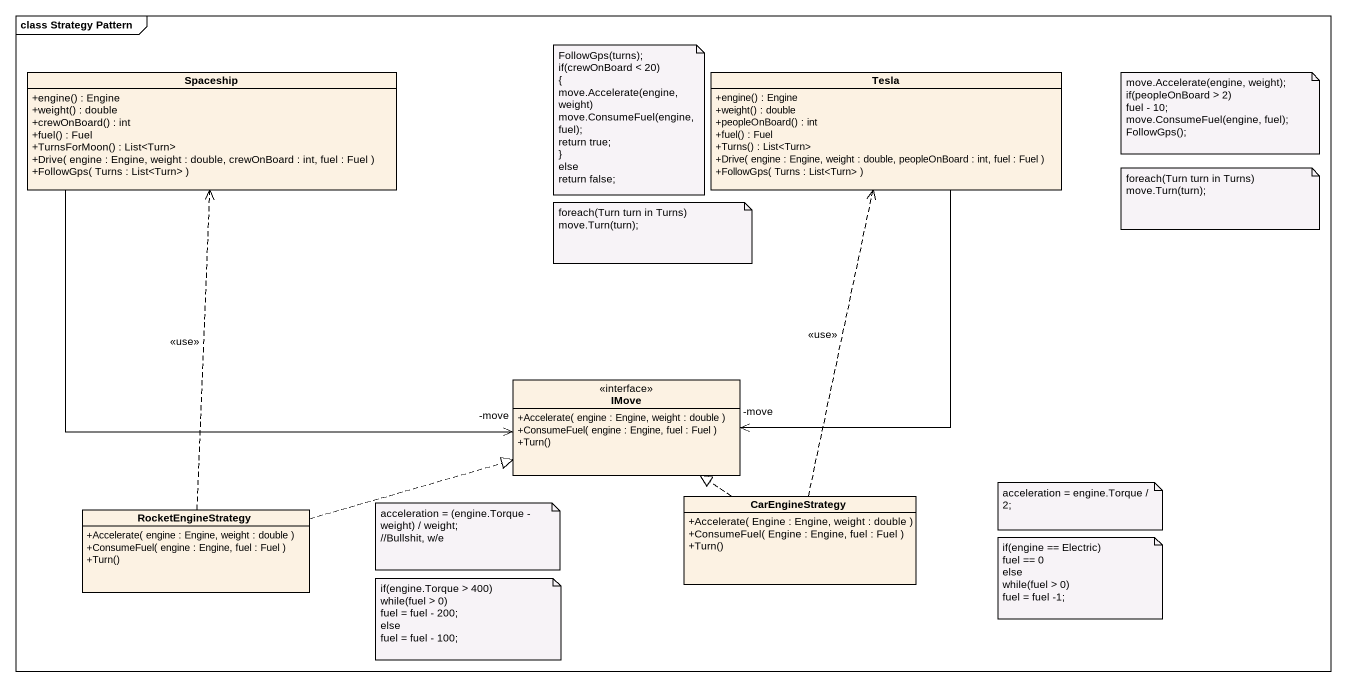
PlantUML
@startuml
mainframe class Strategy Pattern
hide circle
hide empty members
skinparam classAttributeIconSize 0
class Spaceship {
  +engine() : Engine
  +weight() : double
  +crewOnBoard() : int
  +fuel() : Fuel
  +TurnsForMoon() : List<Turn>
  +Drive( engine : Engine, weight : double, crewOnBoard : int, fuel : Fuel )
  +FollowGps( Turns : List<Turn> )
}
class Tesla {
  +engine() : Engine
  +weight() : double
  +peopleOnBoard() : int
  +fuel() : Fuel
  +Turns() : List<Turn>
  +Drive( engine : Engine, weight : double, peopleOnBoard : int, fuel : Fuel )
  +FollowGps( Turns : List<Turn> )
}
interface IMove {
  +Accelerate( engine : Engine, weight : double )
  +ConsumeFuel( engine : Engine, fuel : Fuel )
  +Turn()
}
class RocketEngineStrategy {
  +Accelerate( engine : Engine, weight : double )
  +ConsumeFuel( engine : Engine, fuel : Fuel )
  +Turn()
}
class CarEngineStrategy {
  +Accelerate( Engine : Engine, weight : double )
  +ConsumeFuel( Engine : Engine, fuel : Fuel )
  +Turn()
}
Spaceship --> "-move" IMove
Tesla --> "-move" IMove
RocketEngineStrategy .up.> Spaceship : <<use>>
RocketEngineStrategy .right.|> IMove
CarEngineStrategy .up.> Tesla : <<use>>
CarEngineStrategy .up.|> IMove
note as N1
  FollowGps(turns);
  if(crewOnBoard < 20)
  {
  move.Accelerate(engine, weight)
  move.ConsumeFuel(engine, fuel);
  return true;
  ~}
  else
  return false;
end note
note as N2
  move.Accelerate(engine, weight);
  if(peopleOnBoard > 2)
  fuel - 10;
  move.ConsumeFuel(engine, fuel);
  FollowGps();
end note
note as N3
  foreach(Turn turn in Turns)
  move.Turn(turn);
end note
note as N4
  foreach(Turn turn in Turns)
  move.Turn(turn);
end note
note as N5
  acceleration = engine.Torque / 2;
end note
note as N6
  acceleration = (engine.Torque -
  weight) / weight;
  //Bullshit, w/e
end note
note as N7
  if(engine.Torque > 400)
  while(fuel > 0)
  fuel = fuel - 200;
  else
  fuel = fuel - 100;
end note
note as N8
  if(engine == Electric)
  fuel == 0
  else
  while(fuel > 0)
  fuel = fuel -1;
end note
@enduml
